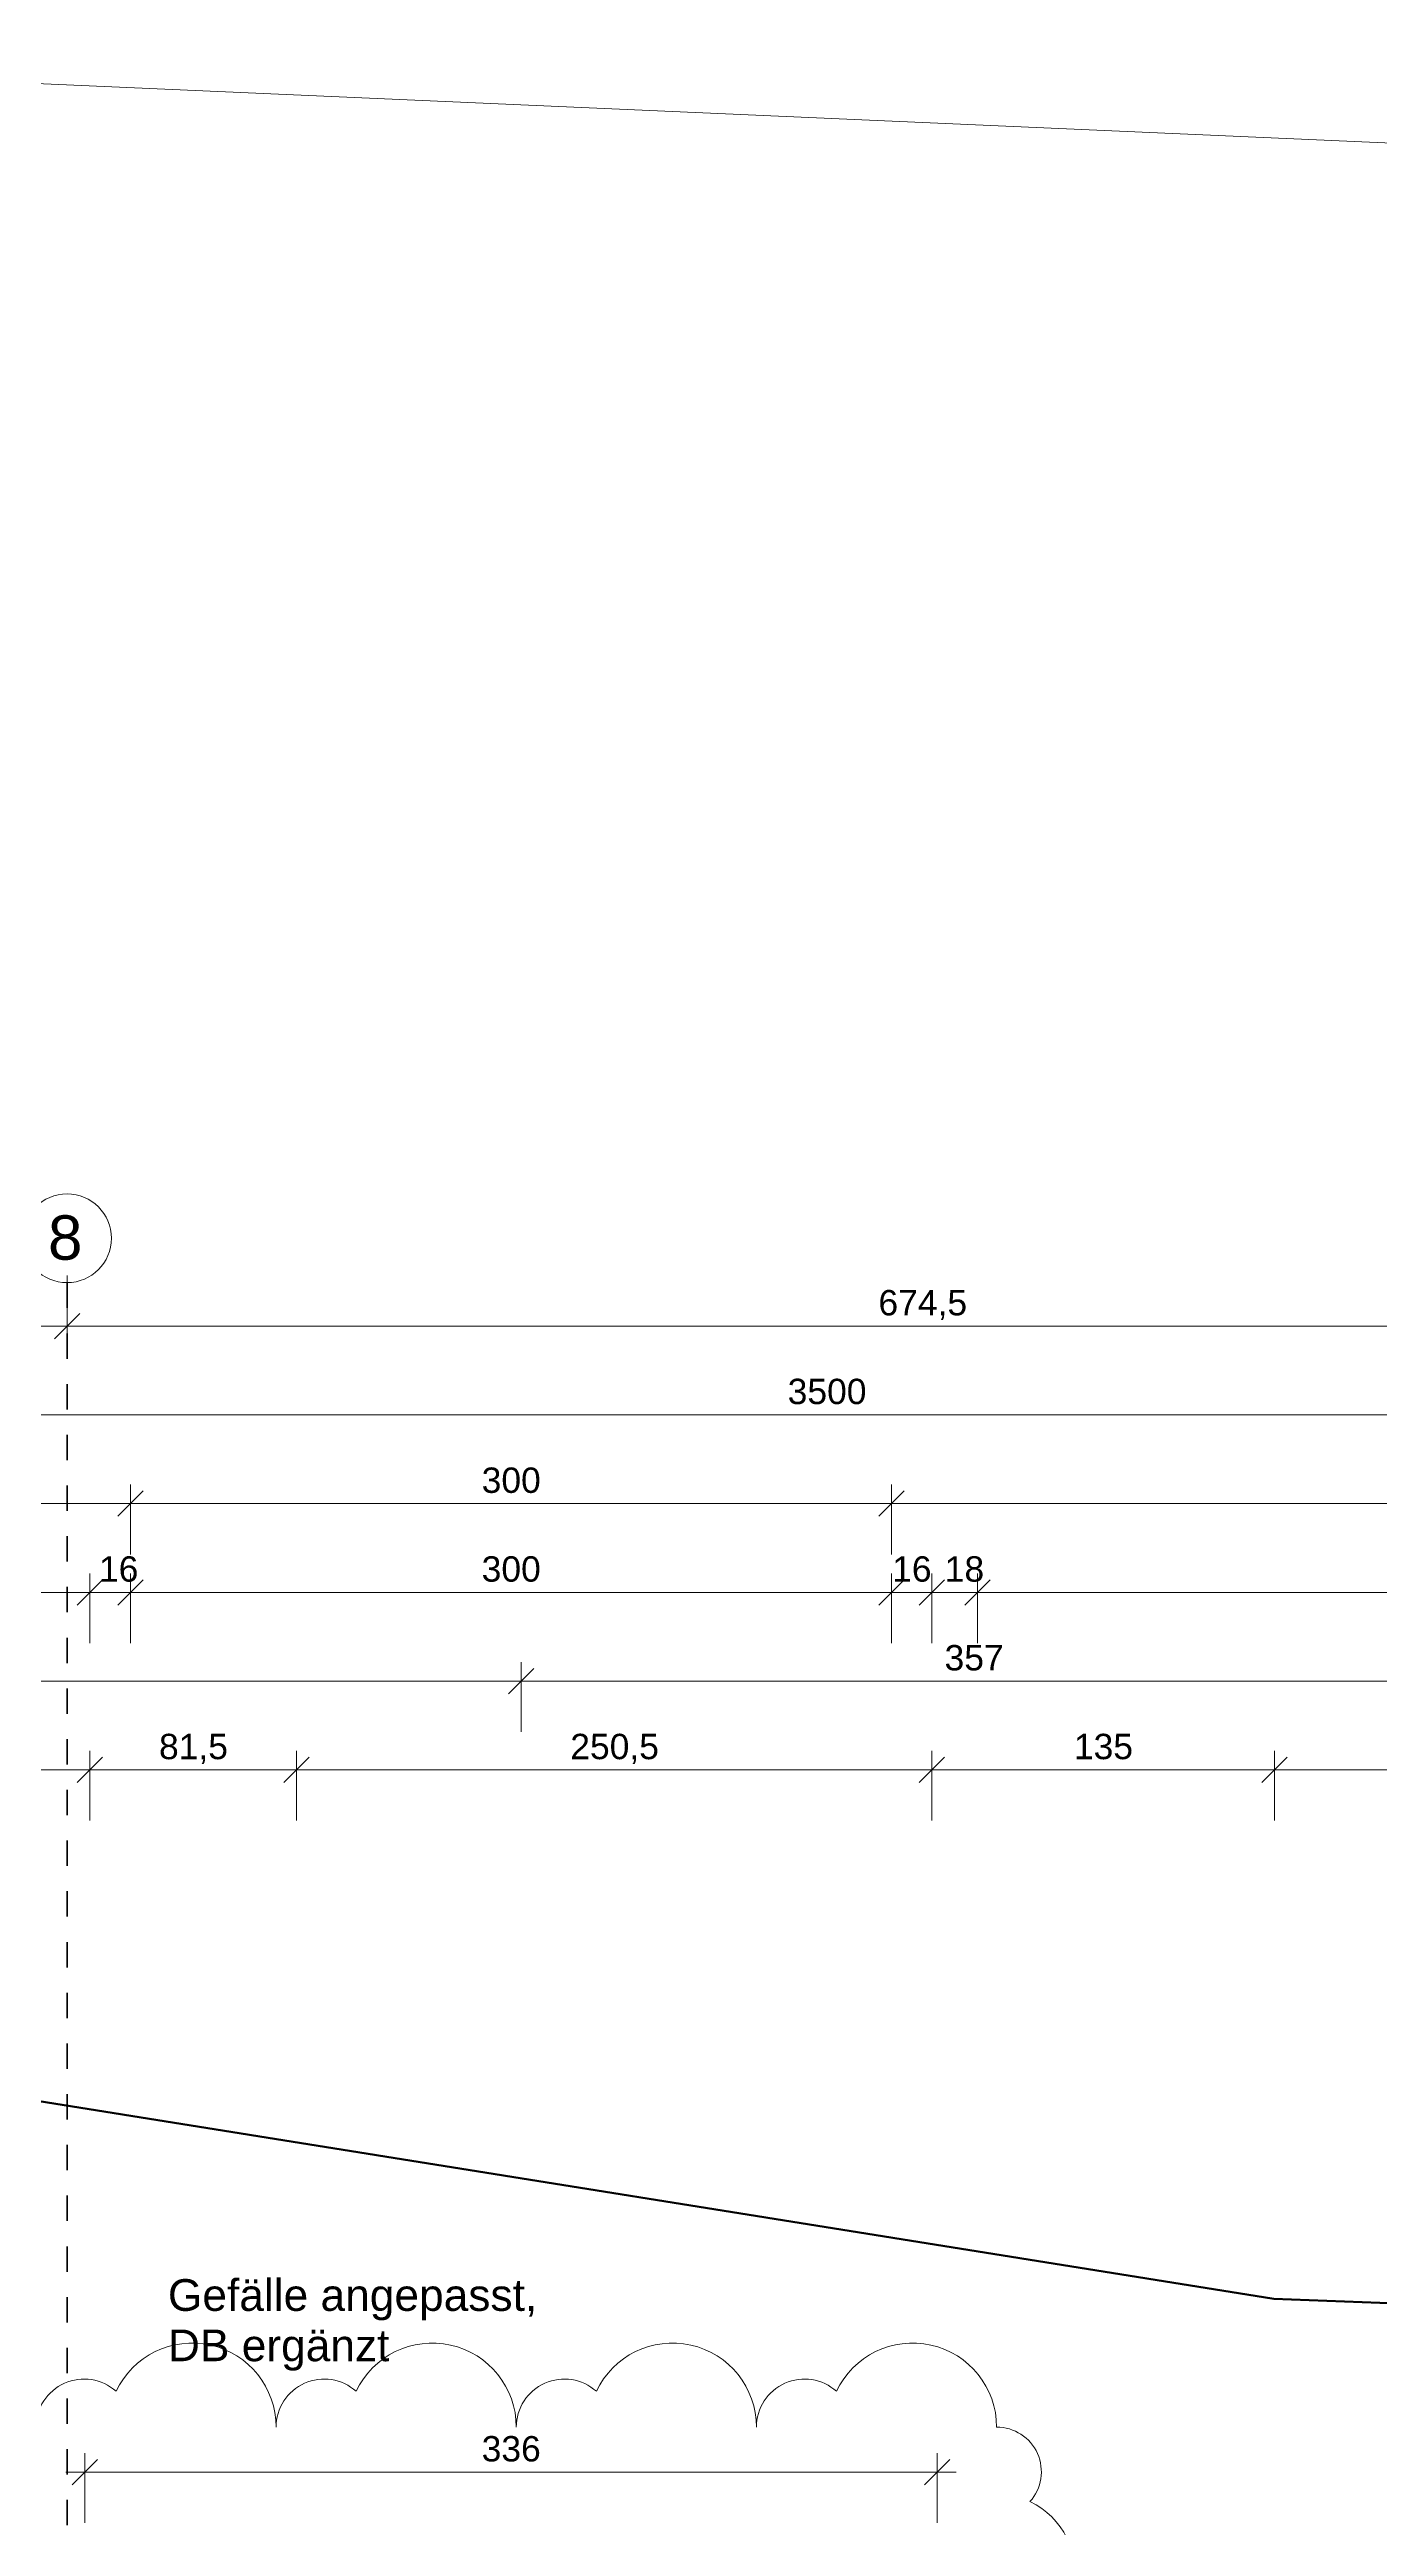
# Model space of a CAD drawing. Header units: metres. Extents: x 3.2 to 50, y 58.8 to 100.4.
# Drawn here: x 22.1 to 27.34, y 89.33 to 99.09 of the extents above; entities that cross this region are included whole.
import ezdxf

# ---------------------------------------------------------------- set-up
doc = ezdxf.new("R2010")
doc.units = ezdxf.units.M
doc.linetypes.add('Strich Punkt Mittel', pattern=[0.015875, 0.00635, -0.004763, 0, -0.004763])
for name, color, linetype, lineweight in [('A_2D', 7, 'Continuous', 13), ('A_Bemassung-50_', 4, 'Continuous', 9), ('A_Bemassung_', 4, 'Continuous', 9), ('A_Beschriftung_', 7, 'Continuous', 9), ('A_Grundstuecksgrenze', 5, 'Continuous', 70), ('A_Raster_', 1, 'Continuous', 9), ('G-ANNO-REVC-IDEN_', 71, 'Continuous', 9), ('G-ANNO-REVC_', 71, 'Continuous', 9)]:
    doc.layers.add(name, color=color, linetype=linetype, lineweight=lineweight)
doc.styles.add('Arial_1', font='arial.ttf', dxfattribs={"height": 0.175})
doc.styles.add('Arial_3', font='arial.ttf', dxfattribs={"height": 0.125})
doc.styles.add('Arial_5', font='arial.ttf', dxfattribs={"height": 0.1})
doc.dimstyles.new('WGA-Bemaßung', dxfattribs={"dimscale": 0.3048, "dimtxt": 0.102026, "dimasz": 0.328084, "dimexe": 0.246063, "dimexo": 0.0625, "dimgap": 0.04101, "dimtad": 1, "dimdec": 1, "dimlfac": 100, "dimrnd": 0.5, "dimdsep": 46, "dimtxsty": 'Arial_5', "dimblk1": 'OBLIQUE', "dimblk2": 'OBLIQUE', "dimsah": 1, "dimcen": 0.09, "dimdle": 0.246063, "dimazin": 2, "dimtfac": 1, "dimtdec": 4, "dimtix": 1, "dimtmove": 0, "dimatfit": 3, "dimfxl": 0.656168, "dimfxlon": 1, "dimtvp": 1, "dimtolj": 1, "dimtzin": 0, "dimarcsym": 2})
doc.dimstyles.new('WGA-Bemaßung_1', dxfattribs={"dimscale": 0.3048, "dimtxt": 0.102026, "dimasz": 0.328084, "dimexe": 0.246063, "dimexo": 0.0625, "dimgap": 0.04101, "dimtad": 1, "dimdec": 1, "dimlfac": 100, "dimrnd": 0.5, "dimdsep": 46, "dimtxsty": 'Arial_5', "dimblk1": 'OBLIQUE', "dimblk2": 'OBLIQUE', "dimsah": 1, "dimcen": 0.09, "dimdle": 0.246063, "dimazin": 2, "dimtfac": 1, "dimtdec": 4, "dimtix": 1, "dimtmove": 2, "dimatfit": 3, "dimfxl": 0.656168, "dimfxlon": 1, "dimtvp": 1, "dimtolj": 1, "dimtzin": 0, "dimarcsym": 2})
doc.dimstyles.new('WGA-Bemaßung_3', dxfattribs={"dimscale": 0.3048, "dimtxt": 0.102026, "dimasz": 0.328084, "dimexe": 0.246063, "dimexo": 0.0625, "dimgap": 0.04101, "dimtad": 1, "dimdec": 1, "dimlfac": 100, "dimrnd": 0.5, "dimdsep": 46, "dimtxsty": 'Arial_5', "dimblk1": 'OBLIQUE', "dimblk2": 'OBLIQUE', "dimsah": 1, "dimcen": 0.09, "dimdle": 0.246063, "dimazin": 2, "dimtfac": 1, "dimtdec": 4, "dimtix": 1, "dimtmove": 0, "dimatfit": 3, "dimfxl": 0.656168, "dimfxlon": 1, "dimtvp": 1, "dimtolj": 1, "dimtzin": 0, "dimarcsym": 2})

# ---------------------------------------------------------------- blocks, each defined once
blk = doc.blocks.new('Family - ___-3180367-263_PP_01OG_BT1')
at = {"layer": 'A_Grundstuecksgrenze'}
for p in [(3.2659, 94.009), (48.514, 89.3843)]:
    blk.add_line(p, (26.926, 90.2231), dxfattribs=at)
blk = doc.blocks.new('Raster - BS_Achse-112124-263_PP_01OG_BT1')
at = {"layer": 'A_Beschriftung_'}
blk.add_circle((0, 0), 0.0035, dxfattribs=at)
blk = doc.blocks.new('DIMBLOCK4-263_PP_01OG_BT1')
at = {"layer": 'A_Bemassung-50_', "transparency": 16777216}
for p, q in [((18.1752, 94.0581), (18.1752, 94.2581)), ((22.1677, 94.0581), (22.1677, 94.2581)), ((18.1752, 94.0581), (22.1677, 94.0581)), ((18.1752, 94.0581), (18.1752, 93.9831)), ((22.1677, 94.0581), (22.1677, 93.9831))]:
    blk.add_line(p, q, dxfattribs=at)
at = {"layer": 'A_Bemassung-50_', "lineweight": 35, "transparency": 16777216}
for p, q in [((18.1752, 94.0581), (18.1252, 94.0081)), ((18.1752, 94.0581), (18.2252, 94.1081)), ((22.1677, 94.0581), (22.1177, 94.0081)), ((22.1677, 94.0581), (22.2177, 94.1081))]:
    blk.add_line(p, q, dxfattribs=at)
at = {"layer": 'A_Bemassung-50_', "color": 0, "transparency": 16777216, "insert": (19.998, 94.2005), "char_height": 0.1, "width": 0.416266, "attachment_point": 1, "line_spacing_factor": 0.941778, "style": 'Arial_5'}
blk.add_mtext('399,5', dxfattribs=at)
blk = doc.blocks.new('_Oblique')
at = {"color": 0, "linetype": 'ByBlock', "lineweight": -2}
blk.add_line((-0.5, -0.5), (0.5, 0.5), dxfattribs=at)
blk = doc.blocks.new('DIMBLOCK5-263_PP_01OG_BT1')
at = {"layer": 'A_Bemassung-50_', "transparency": 16777216}
for p, q in [((22.1677, 94.0581), (22.1677, 94.2581)), ((28.9127, 94.0581), (28.9127, 94.2581)), ((22.1677, 94.0581), (28.9127, 94.0581)), ((22.1677, 94.0581), (22.1677, 93.9831)), ((28.9127, 94.0581), (28.9127, 93.9831))]:
    blk.add_line(p, q, dxfattribs=at)
at = {"layer": 'A_Bemassung-50_', "lineweight": 35, "transparency": 16777216}
for p, q in [((22.1677, 94.0581), (22.1177, 94.0081)), ((22.1677, 94.0581), (22.2177, 94.1081)), ((28.9127, 94.0581), (28.8627, 94.0081)), ((28.9127, 94.0581), (28.9627, 94.1081))]:
    blk.add_line(p, q, dxfattribs=at)
at = {"layer": 'A_Bemassung-50_', "color": 0, "transparency": 16777216, "insert": (25.3667, 94.2005), "char_height": 0.1, "width": 0.416266, "attachment_point": 1, "line_spacing_factor": 0.941778, "style": 'Arial_5'}
blk.add_mtext('674,5', dxfattribs=at)
blk = doc.blocks.new('DIMBLOCK9-263_PP_01OG_BT1')
at = {"layer": 'A_Bemassung-50_', "transparency": 16777216}
for p, q in [((7.6627, 93.3581), (7.6627, 93.4331)), ((22.4177, 93.3581), (22.4177, 93.4331)), ((7.5877, 93.3581), (22.4177, 93.3581)), ((7.6627, 93.3581), (7.6627, 93.1581)), ((22.4177, 93.3581), (22.4177, 93.1581))]:
    blk.add_line(p, q, dxfattribs=at)
at = {"layer": 'A_Bemassung-50_', "lineweight": 35, "transparency": 16777216}
for p, q in [((7.6627, 93.3581), (7.7127, 93.4081)), ((22.4177, 93.3581), (22.4677, 93.4081)), ((7.6627, 93.3581), (7.6127, 93.3081)), ((22.4177, 93.3581), (22.3677, 93.3081))]:
    blk.add_line(p, q, dxfattribs=at)
at = {"layer": 'A_Bemassung-50_', "color": 0, "transparency": 16777216, "insert": (14.8283, 93.5005), "char_height": 0.1, "width": 0.50856, "attachment_point": 1, "line_spacing_factor": 0.941778, "style": 'Arial_5'}
blk.add_mtext('1475,5', dxfattribs=at)
blk = doc.blocks.new('DIMBLOCK10-263_PP_01OG_BT1')
at = {"layer": 'A_Bemassung-50_', "transparency": 16777216}
for p, q in [((22.4177, 93.3581), (22.4177, 93.4331)), ((25.4177, 93.3581), (25.4177, 93.4331)), ((22.4177, 93.3581), (25.4177, 93.3581)), ((22.4177, 93.3581), (22.4177, 93.1581)), ((25.4177, 93.3581), (25.4177, 93.1581))]:
    blk.add_line(p, q, dxfattribs=at)
at = {"layer": 'A_Bemassung-50_', "lineweight": 35, "transparency": 16777216}
for p, q in [((22.4177, 93.3581), (22.4677, 93.4081)), ((25.4177, 93.3581), (25.4677, 93.4081)), ((22.4177, 93.3581), (22.3677, 93.3081)), ((25.4177, 93.3581), (25.3677, 93.3081))]:
    blk.add_line(p, q, dxfattribs=at)
at = {"layer": 'A_Bemassung-50_', "color": 0, "transparency": 16777216, "insert": (23.8023, 93.5005), "char_height": 0.1, "width": 0.276883, "attachment_point": 1, "line_spacing_factor": 0.941778, "style": 'Arial_5'}
blk.add_mtext('300', dxfattribs=at)
blk = doc.blocks.new('DIMBLOCK11-263_PP_01OG_BT1')
at = {"layer": 'A_Bemassung-50_', "transparency": 16777216}
for p, q in [((25.4177, 93.3581), (25.4177, 93.4331)), ((42.6627, 93.3581), (42.6627, 93.4331)), ((25.4177, 93.3581), (42.7377, 93.3581)), ((25.4177, 93.3581), (25.4177, 93.1581)), ((42.6627, 93.3581), (42.6627, 93.1581))]:
    blk.add_line(p, q, dxfattribs=at)
at = {"layer": 'A_Bemassung-50_', "lineweight": 35, "transparency": 16777216}
for p, q in [((25.4177, 93.3581), (25.4677, 93.4081)), ((42.6627, 93.3581), (42.7127, 93.4081)), ((25.4177, 93.3581), (25.3677, 93.3081)), ((42.6627, 93.3581), (42.6127, 93.3081))]:
    blk.add_line(p, q, dxfattribs=at)
at = {"layer": 'A_Bemassung-50_', "color": 0, "transparency": 16777216, "insert": (33.8283, 93.5005), "char_height": 0.1, "width": 0.50856, "attachment_point": 1, "line_spacing_factor": 0.941778, "style": 'Arial_5'}
blk.add_mtext('1724,5', dxfattribs=at)
blk = doc.blocks.new('DIMBLOCK24-263_PP_01OG_BT1')
at = {"layer": 'A_Bemassung-50_', "transparency": 16777216}
for p, q in [((7.6627, 93.7081), (7.6627, 93.7831)), ((42.6627, 93.7081), (42.6627, 93.7831)), ((7.5877, 93.7081), (42.7377, 93.7081)), ((7.6627, 93.7081), (7.6627, 93.5081)), ((42.6627, 93.7081), (42.6627, 93.5081))]:
    blk.add_line(p, q, dxfattribs=at)
at = {"layer": 'A_Bemassung-50_', "lineweight": 35, "transparency": 16777216}
for p, q in [((7.6627, 93.7081), (7.6127, 93.6581)), ((7.6627, 93.7081), (7.7127, 93.7581)), ((42.6627, 93.7081), (42.6127, 93.6581)), ((42.6627, 93.7081), (42.7127, 93.7581))]:
    blk.add_line(p, q, dxfattribs=at)
at = {"layer": 'A_Bemassung-50_', "color": 0, "transparency": 16777216, "insert": (25.0088, 93.8505), "char_height": 0.1, "width": 0.369177, "attachment_point": 1, "line_spacing_factor": 0.941778, "style": 'Arial_5'}
blk.add_mtext('3500', dxfattribs=at)
blk = doc.blocks.new('DIMBLOCK50-263_PP_01OG_BT1')
at = {"layer": 'A_Bemassung-50_', "transparency": 16777216}
for p, q in [((19.0877, 92.6581), (19.0877, 92.7331)), ((23.9577, 92.6581), (23.9577, 92.7331)), ((19.0877, 92.6581), (23.9577, 92.6581)), ((19.0877, 92.6581), (19.0877, 92.4581)), ((23.9577, 92.6581), (23.9577, 92.4581))]:
    blk.add_line(p, q, dxfattribs=at)
at = {"layer": 'A_Bemassung-50_', "lineweight": 35, "transparency": 16777216}
for p, q in [((19.0877, 92.6581), (19.1377, 92.7081)), ((23.9577, 92.6581), (24.0077, 92.7081)), ((19.0877, 92.6581), (19.0377, 92.6081)), ((23.9577, 92.6581), (23.9077, 92.6081))]:
    blk.add_line(p, q, dxfattribs=at)
at = {"layer": 'A_Bemassung-50_', "color": 0, "transparency": 16777216, "insert": (21.4073, 92.8005), "char_height": 0.1, "width": 0.276883, "attachment_point": 1, "line_spacing_factor": 0.941778, "style": 'Arial_5'}
blk.add_mtext('487', dxfattribs=at)
blk = doc.blocks.new('DIMBLOCK51-263_PP_01OG_BT1')
at = {"layer": 'A_Bemassung-50_', "transparency": 16777216}
for p, q in [((23.9577, 92.6581), (23.9577, 92.7331)), ((27.5277, 92.6581), (27.5277, 92.7331)), ((23.9577, 92.6581), (27.5277, 92.6581)), ((23.9577, 92.6581), (23.9577, 92.4581)), ((27.5277, 92.6581), (27.5277, 92.4581))]:
    blk.add_line(p, q, dxfattribs=at)
at = {"layer": 'A_Bemassung-50_', "lineweight": 35, "transparency": 16777216}
for p, q in [((23.9577, 92.6581), (24.0077, 92.7081)), ((27.5277, 92.6581), (27.5777, 92.7081)), ((23.9577, 92.6581), (23.9077, 92.6081)), ((27.5277, 92.6581), (27.4777, 92.6081))]:
    blk.add_line(p, q, dxfattribs=at)
at = {"layer": 'A_Bemassung-50_', "color": 0, "transparency": 16777216, "insert": (25.6273, 92.8005), "char_height": 0.1, "width": 0.276883, "attachment_point": 1, "line_spacing_factor": 0.941778, "style": 'Arial_5'}
blk.add_mtext('357', dxfattribs=at)
blk = doc.blocks.new('DIMBLOCK94-263_PP_01OG_BT1')
at = {"layer": 'A_Bemassung-50_', "transparency": 16777216}
for p, q in [((22.2377, 89.5391), (22.2377, 89.6141)), ((25.5977, 89.5391), (25.5977, 89.6141)), ((22.1627, 89.5391), (25.6727, 89.5391)), ((22.2377, 89.5391), (22.2377, 89.3391)), ((25.5977, 89.5391), (25.5977, 89.3391))]:
    blk.add_line(p, q, dxfattribs=at)
at = {"layer": 'A_Bemassung-50_', "lineweight": 35, "transparency": 16777216}
for p, q in [((22.2377, 89.5391), (22.2877, 89.5891)), ((25.5977, 89.5391), (25.6477, 89.5891)), ((22.2377, 89.5391), (22.1877, 89.4891)), ((25.5977, 89.5391), (25.5477, 89.4891))]:
    blk.add_line(p, q, dxfattribs=at)
at = {"layer": 'A_Bemassung-50_', "color": 0, "transparency": 16777216, "insert": (23.8023, 89.6815), "char_height": 0.1, "width": 0.276883, "attachment_point": 1, "line_spacing_factor": 0.941778, "style": 'Arial_5'}
blk.add_mtext('336', dxfattribs=at)
blk = doc.blocks.new('DIMBLOCK234-263_PP_01OG_BT1')
at = {"layer": 'A_Bemassung-50_', "lineweight": 35, "transparency": 16777216}
for p, q in [((19.6877, 92.3081), (19.6377, 92.2581)), ((19.6877, 92.3081), (19.7377, 92.3581)), ((22.2577, 92.3081), (22.2077, 92.2581)), ((22.2577, 92.3081), (22.3077, 92.3581))]:
    blk.add_line(p, q, dxfattribs=at)
at = {"layer": 'A_Bemassung-50_', "transparency": 16777216}
for p, q in [((19.6877, 92.3081), (19.6877, 92.3831)), ((19.6877, 92.3081), (22.2577, 92.3081)), ((19.6877, 92.3081), (19.6877, 92.1081)), ((22.2577, 92.3081), (22.2577, 92.3831)), ((22.2577, 92.3081), (22.2577, 92.1081))]:
    blk.add_line(p, q, dxfattribs=at)
at = {"layer": 'A_Bemassung-50_', "color": 0, "transparency": 16777216, "insert": (20.8573, 92.4505), "char_height": 0.1, "width": 0.276883, "attachment_point": 1, "line_spacing_factor": 0.941778, "style": 'Arial_5'}
blk.add_mtext('257', dxfattribs=at)
blk = doc.blocks.new('DIMBLOCK235-263_PP_01OG_BT1')
at = {"layer": 'A_Bemassung-50_', "lineweight": 35, "transparency": 16777216}
for p, q in [((22.2577, 92.3081), (22.2077, 92.2581)), ((22.2577, 92.3081), (22.3077, 92.3581)), ((23.0727, 92.3081), (23.0227, 92.2581)), ((23.0727, 92.3081), (23.1227, 92.3581))]:
    blk.add_line(p, q, dxfattribs=at)
at = {"layer": 'A_Bemassung-50_', "transparency": 16777216}
for p, q in [((22.2577, 92.3081), (22.2577, 92.3831)), ((22.2577, 92.3081), (23.0727, 92.3081)), ((22.2577, 92.3081), (22.2577, 92.1081)), ((23.0727, 92.3081), (23.0727, 92.3831)), ((23.0727, 92.3081), (23.0727, 92.1081))]:
    blk.add_line(p, q, dxfattribs=at)
at = {"layer": 'A_Bemassung-50_', "color": 0, "transparency": 16777216, "insert": (22.5302, 92.4505), "char_height": 0.1, "width": 0.323972, "attachment_point": 1, "line_spacing_factor": 0.941778, "style": 'Arial_5'}
blk.add_mtext('81,5', dxfattribs=at)
blk = doc.blocks.new('DIMBLOCK236-263_PP_01OG_BT1')
at = {"layer": 'A_Bemassung-50_', "lineweight": 35, "transparency": 16777216}
for p, q in [((23.0727, 92.3081), (23.0227, 92.2581)), ((23.0727, 92.3081), (23.1227, 92.3581)), ((25.5777, 92.3081), (25.5277, 92.2581)), ((25.5777, 92.3081), (25.6277, 92.3581))]:
    blk.add_line(p, q, dxfattribs=at)
at = {"layer": 'A_Bemassung-50_', "transparency": 16777216}
for p, q in [((23.0727, 92.3081), (23.0727, 92.3831)), ((23.0727, 92.3081), (25.5777, 92.3081)), ((23.0727, 92.3081), (23.0727, 92.1081)), ((25.5777, 92.3081), (25.5777, 92.3831)), ((25.5777, 92.3081), (25.5777, 92.1081))]:
    blk.add_line(p, q, dxfattribs=at)
at = {"layer": 'A_Bemassung-50_', "color": 0, "transparency": 16777216, "insert": (24.1517, 92.4505), "char_height": 0.1, "width": 0.416266, "attachment_point": 1, "line_spacing_factor": 0.941778, "style": 'Arial_5'}
blk.add_mtext('250,5', dxfattribs=at)
blk = doc.blocks.new('DIMBLOCK237-263_PP_01OG_BT1')
at = {"layer": 'A_Bemassung-50_', "lineweight": 35, "transparency": 16777216}
for p, q in [((25.5777, 92.3081), (25.5277, 92.2581)), ((25.5777, 92.3081), (25.6277, 92.3581)), ((26.9277, 92.3081), (26.8777, 92.2581)), ((26.9277, 92.3081), (26.9777, 92.3581))]:
    blk.add_line(p, q, dxfattribs=at)
at = {"layer": 'A_Bemassung-50_', "transparency": 16777216}
for p, q in [((25.5777, 92.3081), (25.5777, 92.3831)), ((25.5777, 92.3081), (26.9277, 92.3081)), ((25.5777, 92.3081), (25.5777, 92.1081)), ((26.9277, 92.3081), (26.9277, 92.3831)), ((26.9277, 92.3081), (26.9277, 92.1081))]:
    blk.add_line(p, q, dxfattribs=at)
at = {"layer": 'A_Bemassung-50_', "color": 0, "transparency": 16777216, "insert": (26.1373, 92.4505), "char_height": 0.1, "width": 0.276883, "attachment_point": 1, "line_spacing_factor": 0.941778, "style": 'Arial_5'}
blk.add_mtext('135', dxfattribs=at)
blk = doc.blocks.new('DIMBLOCK238-263_PP_01OG_BT1')
at = {"layer": 'A_Bemassung-50_', "lineweight": 35, "transparency": 16777216}
for p, q in [((26.9277, 92.3081), (26.8777, 92.2581)), ((26.9277, 92.3081), (26.9777, 92.3581)), ((28.1277, 92.3081), (28.0777, 92.2581)), ((28.1277, 92.3081), (28.1777, 92.3581))]:
    blk.add_line(p, q, dxfattribs=at)
at = {"layer": 'A_Bemassung-50_', "transparency": 16777216}
for p, q in [((26.9277, 92.3081), (26.9277, 92.3831)), ((26.9277, 92.3081), (28.1277, 92.3081)), ((26.9277, 92.3081), (26.9277, 92.1081)), ((28.1277, 92.3081), (28.1277, 92.3831)), ((28.1277, 92.3081), (28.1277, 92.1081))]:
    blk.add_line(p, q, dxfattribs=at)
at = {"layer": 'A_Bemassung-50_', "color": 0, "transparency": 16777216, "insert": (27.4123, 92.4505), "char_height": 0.1, "width": 0.276883, "attachment_point": 1, "line_spacing_factor": 0.941778, "style": 'Arial_5'}
blk.add_mtext('120', dxfattribs=at)
blk = doc.blocks.new('DIMBLOCK529-263_PP_01OG_BT1')
at = {"layer": 'A_Bemassung-50_', "transparency": 16777216}
for p, q in [((18.3277, 93.0081), (18.3277, 93.0831)), ((22.2577, 93.0081), (22.2577, 93.0831)), ((18.3277, 93.0081), (22.2577, 93.0081)), ((18.3277, 93.0081), (18.3277, 92.8081)), ((22.2577, 93.0081), (22.2577, 92.8081))]:
    blk.add_line(p, q, dxfattribs=at)
at = {"layer": 'A_Bemassung-50_', "lineweight": 35, "transparency": 16777216}
for p, q in [((18.3277, 93.0081), (18.2777, 92.9581)), ((18.3277, 93.0081), (18.3777, 93.0581)), ((22.2577, 93.0081), (22.2077, 92.9581)), ((22.2577, 93.0081), (22.3077, 93.0581))]:
    blk.add_line(p, q, dxfattribs=at)
at = {"layer": 'A_Bemassung-50_', "color": 0, "transparency": 16777216, "insert": (20.1773, 93.1505), "char_height": 0.1, "width": 0.276883, "attachment_point": 1, "line_spacing_factor": 0.941778, "style": 'Arial_5'}
blk.add_mtext('393', dxfattribs=at)
blk = doc.blocks.new('DIMBLOCK530-263_PP_01OG_BT1')
at = {"layer": 'A_Bemassung-50_', "transparency": 16777216}
for p, q in [((22.2577, 93.0081), (22.2577, 93.0831)), ((22.4177, 93.0081), (22.4177, 93.0831)), ((22.2577, 93.0081), (22.4177, 93.0081)), ((22.2577, 93.0081), (22.2577, 92.8081)), ((22.4177, 93.0081), (22.4177, 92.8081))]:
    blk.add_line(p, q, dxfattribs=at)
at = {"layer": 'A_Bemassung-50_', "lineweight": 35, "transparency": 16777216}
for p, q in [((22.2577, 93.0081), (22.2077, 92.9581)), ((22.2577, 93.0081), (22.3077, 93.0581)), ((22.4177, 93.0081), (22.3677, 92.9581)), ((22.4177, 93.0081), (22.4677, 93.0581))]:
    blk.add_line(p, q, dxfattribs=at)
at = {"layer": 'A_Bemassung-50_', "color": 0, "transparency": 16777216, "insert": (22.2934, 93.1505), "char_height": 0.1, "width": 0.184588, "attachment_point": 1, "line_spacing_factor": 0.941778, "style": 'Arial_5'}
blk.add_mtext('16', dxfattribs=at)
blk = doc.blocks.new('DIMBLOCK531-263_PP_01OG_BT1')
at = {"layer": 'A_Bemassung-50_', "transparency": 16777216}
for p, q in [((22.4177, 93.0081), (22.4177, 93.0831)), ((25.4177, 93.0081), (25.4177, 93.0831)), ((22.4177, 93.0081), (25.4177, 93.0081)), ((22.4177, 93.0081), (22.4177, 92.8081)), ((25.4177, 93.0081), (25.4177, 92.8081))]:
    blk.add_line(p, q, dxfattribs=at)
at = {"layer": 'A_Bemassung-50_', "lineweight": 35, "transparency": 16777216}
for p, q in [((22.4177, 93.0081), (22.3677, 92.9581)), ((22.4177, 93.0081), (22.4677, 93.0581)), ((25.4177, 93.0081), (25.3677, 92.9581)), ((25.4177, 93.0081), (25.4677, 93.0581))]:
    blk.add_line(p, q, dxfattribs=at)
at = {"layer": 'A_Bemassung-50_', "color": 0, "transparency": 16777216, "insert": (23.8023, 93.1505), "char_height": 0.1, "width": 0.276883, "attachment_point": 1, "line_spacing_factor": 0.941778, "style": 'Arial_5'}
blk.add_mtext('300', dxfattribs=at)
blk = doc.blocks.new('DIMBLOCK532-263_PP_01OG_BT1')
at = {"layer": 'A_Bemassung-50_', "transparency": 16777216}
for p, q in [((25.4177, 93.0081), (25.4177, 93.0831)), ((25.5777, 93.0081), (25.5777, 93.0831)), ((25.4177, 93.0081), (25.5777, 93.0081)), ((25.4177, 93.0081), (25.4177, 92.8081)), ((25.5777, 93.0081), (25.5777, 92.8081))]:
    blk.add_line(p, q, dxfattribs=at)
at = {"layer": 'A_Bemassung-50_', "lineweight": 35, "transparency": 16777216}
for p, q in [((25.4177, 93.0081), (25.3677, 92.9581)), ((25.4177, 93.0081), (25.4677, 93.0581)), ((25.5777, 93.0081), (25.5277, 92.9581)), ((25.5777, 93.0081), (25.6277, 93.0581))]:
    blk.add_line(p, q, dxfattribs=at)
at = {"layer": 'A_Bemassung-50_', "color": 0, "transparency": 16777216, "insert": (25.4208, 93.1505), "char_height": 0.1, "width": 0.184588, "attachment_point": 1, "line_spacing_factor": 0.941778, "style": 'Arial_5'}
blk.add_mtext('16', dxfattribs=at)
blk = doc.blocks.new('DIMBLOCK533-263_PP_01OG_BT1')
at = {"layer": 'A_Bemassung-50_', "transparency": 16777216}
for p, q in [((25.5777, 93.0081), (25.5777, 93.0831)), ((25.7577, 93.0081), (25.7577, 93.0831)), ((25.5777, 93.0081), (25.7577, 93.0081)), ((25.5777, 93.0081), (25.5777, 92.8081)), ((25.7577, 93.0081), (25.7577, 92.8081))]:
    blk.add_line(p, q, dxfattribs=at)
at = {"layer": 'A_Bemassung-50_', "lineweight": 35, "transparency": 16777216}
for p, q in [((25.5777, 93.0081), (25.5277, 92.9581)), ((25.5777, 93.0081), (25.6277, 93.0581)), ((25.7577, 93.0081), (25.7077, 92.9581)), ((25.7577, 93.0081), (25.8077, 93.0581))]:
    blk.add_line(p, q, dxfattribs=at)
at = {"layer": 'A_Bemassung-50_', "color": 0, "transparency": 16777216, "insert": (25.6281, 93.1505), "char_height": 0.1, "width": 0.184588, "attachment_point": 1, "line_spacing_factor": 0.941778, "style": 'Arial_5'}
blk.add_mtext('18', dxfattribs=at)
blk = doc.blocks.new('DIMBLOCK534-263_PP_01OG_BT1')
at = {"layer": 'A_Bemassung-50_', "transparency": 16777216}
for p, q in [((25.7577, 93.0081), (25.7577, 93.0831)), ((29.2977, 93.0081), (29.2977, 93.0831)), ((25.7577, 93.0081), (29.2977, 93.0081)), ((25.7577, 93.0081), (25.7577, 92.8081)), ((29.2977, 93.0081), (29.2977, 92.8081))]:
    blk.add_line(p, q, dxfattribs=at)
at = {"layer": 'A_Bemassung-50_', "lineweight": 35, "transparency": 16777216}
for p, q in [((25.7577, 93.0081), (25.7077, 92.9581)), ((25.7577, 93.0081), (25.8077, 93.0581)), ((29.2977, 93.0081), (29.2477, 92.9581)), ((29.2977, 93.0081), (29.3477, 93.0581))]:
    blk.add_line(p, q, dxfattribs=at)
at = {"layer": 'A_Bemassung-50_', "color": 0, "transparency": 16777216, "insert": (27.4123, 93.1505), "char_height": 0.1, "width": 0.276883, "attachment_point": 1, "line_spacing_factor": 0.941778, "style": 'Arial_5'}
blk.add_mtext('354', dxfattribs=at)
blk = doc.blocks.new('Family - ___-11870166-263_PP_01OG_BT1')
at = {"layer": 'G-ANNO-REVC_'}
for centre, radius, start, end in [((22.6607, 89.7168), 0.3314, 0, 154.79123), ((23.6075, 89.7168), 0.3314, 0, 154.79123), ((24.5544, 89.7168), 0.3314, 0, 154.79123), ((25.5013, 89.7168), 0.3314, 0, 154.79123), ((22.2346, 89.7168), 0.1894, 48.18969, 180), ((23.1814, 89.7168), 0.1894, 48.18969, 180), ((24.1283, 89.7168), 0.1894, 48.18969, 180), ((25.0752, 89.7168), 0.1894, 48.18969, 180), ((22.0452, 89.4083), 0.3086, 90, 244.79123), ((25.8327, 89.5405), 0.1763, 318.18969, 90), ((25.8327, 89.1438), 0.3086, 270, 64.79123), ((22.0452, 89.0115), 0.1763, 138.18969, 270), ((22.0452, 88.5266), 0.3086, 90, 244.79123), ((25.8327, 88.6589), 0.1763, 318.18969, 90), ((25.8327, 88.2621), 0.3086, 270, 64.79123), ((22.0452, 88.1299), 0.1763, 138.18969, 270), ((22.0452, 87.645), 0.3086, 90, 244.79123), ((25.8327, 87.7772), 0.1763, 318.18969, 90), ((25.8327, 87.3805), 0.3086, 270, 64.79123), ((22.0452, 87.2483), 0.1763, 138.18969, 270), ((22.0452, 86.7634), 0.3086, 90, 244.79123), ((25.8327, 86.8956), 0.1763, 318.18969, 90), ((25.8327, 86.4989), 0.3086, 270, 64.79123), ((22.0452, 86.3666), 0.1763, 138.18969, 270), ((22.3766, 86.1903), 0.3314, 180, 334.79123), ((22.8027, 86.1903), 0.1894, 228.18969, 0), ((23.3235, 86.1903), 0.3314, 180, 334.79123), ((23.7496, 86.1903), 0.1894, 228.18969, 0), ((24.2703, 86.1903), 0.3314, 180, 334.79123), ((24.6964, 86.1903), 0.1894, 228.18969, 0), ((25.2172, 86.1903), 0.3314, 180, 334.79123), ((25.6433, 86.1903), 0.1894, 228.18969, 0)]:
    blk.add_arc(centre, radius, start, end, dxfattribs=at)

msp = doc.modelspace()

# ---------------------------------------------------------------- linework, layer by layer
at = {"layer": 'A_2D', "lineweight": 18}
msp.add_line((48.514, 97.7921), (19.0083, 99.0917), dxfattribs=at)
at = {"layer": 'A_Raster_', "linetype": 'Strich Punkt Mittel', "lineweight": 35}
msp.add_line((22.1677, 94.2296), (22.1677, 59.9489), dxfattribs=at)

# ---------------------------------------------------------------- block references
at = {"layer": 'A_Beschriftung_', "xscale": 49.99999999999998, "yscale": 49.99999999999998, "zscale": 49.99999999999998, "rotation": 180}
msp.add_blockref('Raster - BS_Achse-112124-263_PP_01OG_BT1', (22.1677, 94.4046), dxfattribs=at)
at = {"layer": 'A_Grundstuecksgrenze'}
msp.add_blockref('Family - ___-3180367-263_PP_01OG_BT1', (0, 0), dxfattribs=at)
at = {"layer": 'G-ANNO-REVC_'}
msp.add_blockref('Family - ___-11870166-263_PP_01OG_BT1', (0, 0), dxfattribs=at)

# ---------------------------------------------------------------- texts
at = {"layer": 'A_Beschriftung_', "insert": (22.0924, 94.4949), "char_height": 0.175, "width": 0.168354, "attachment_point": 1, "style": 'Arial_1'}
msp.add_mtext('8', dxfattribs=at)
at = {"layer": 'G-ANNO-REVC-IDEN_', "char_height": 0.125, "attachment_point": 1, "style": 'Arial_3'}
for s, insert, width in [('Gefälle angepasst,', (22.5653, 90.3001), 1.755696), ('DB ergänzt', (22.5653, 90.1017), 1.054219)]:
    msp.add_mtext(s, dxfattribs=dict(at, insert=insert, width=width))

# ---------------------------------------------------------------- dimensions: what is measured, and where the dimension line sits
at = {"layer": 'A_Bemassung_'}
for base, p1, p2, dimstyle, override, picture, middle in [((22.1676682485, 94.0581348353), (18.1751682485, 94.2581348353), (22.1676682485, 94.2581348353), 'WGA-Bemaßung', {"dimpost": '<>', "dimfxl": 3.9925}, 'DIMBLOCK4-263_PP_01OG_BT1', (20.1714182485, 94.1217262408)), ((28.9127, 94.0581), (22.1677, 94.2581), (28.9127, 94.2581), 'WGA-Bemaßung', {"dimpost": '<>', "dimfxl": 6.745}, 'DIMBLOCK5-263_PP_01OG_BT1', (25.5402, 94.1217)), ((42.6627, 93.7081), (7.6627, 93.5081), (42.6627, 93.5081), 'WGA-Bemaßung', {"dimpost": '<>', "dimfxl": 35}, 'DIMBLOCK24-263_PP_01OG_BT1', (25.1627, 93.7717)), ((22.4177, 93.3581), (7.6627, 93.1581), (22.4177, 93.1581), 'WGA-Bemaßung', {"dimpost": '<>', "dimfxl": 14.755}, 'DIMBLOCK9-263_PP_01OG_BT1', (15.0402, 93.4217)), ((25.4177, 93.3581), (22.4177, 93.1581), (25.4177, 93.1581), 'WGA-Bemaßung', {"dimpost": '<>', "dimfxl": 3}, 'DIMBLOCK10-263_PP_01OG_BT1', (23.9177, 93.4217)), ((42.6627, 93.3581), (25.4177, 93.1581), (42.6627, 93.1581), 'WGA-Bemaßung', {"dimpost": '<>', "dimfxl": 17.245}, 'DIMBLOCK11-263_PP_01OG_BT1', (34.0402, 93.4217)), ((22.2577, 93.0081), (18.3277, 92.8081), (22.2577, 92.8081), 'WGA-Bemaßung_3', {"dimpost": '<>', "dimfxl": 3.93}, 'DIMBLOCK529-263_PP_01OG_BT1', (20.2927, 93.0717)), ((25.4177, 93.0081), (22.4177, 92.8081), (25.4177, 92.8081), 'WGA-Bemaßung_3', {"dimpost": '<>', "dimfxl": 3}, 'DIMBLOCK531-263_PP_01OG_BT1', (23.9177, 93.0717)), ((25.5777, 93.0081), (25.4177, 92.8081), (25.5777, 92.8081), 'WGA-Bemaßung_3', {"dimpost": '<>', "dimfxl": 0.16}, 'DIMBLOCK532-263_PP_01OG_BT1', (25.4977, 93.0717)), ((29.2977, 93.0081), (25.7577, 92.8081), (29.2977, 92.8081), 'WGA-Bemaßung_3', {"dimpost": '<>', "dimfxl": 3.54}, 'DIMBLOCK534-263_PP_01OG_BT1', (27.5277, 93.0717)), ((23.9577, 92.6581), (19.0877, 92.4581), (23.9577, 92.4581), 'WGA-Bemaßung', {"dimpost": '<>', "dimfxl": 4.87}, 'DIMBLOCK50-263_PP_01OG_BT1', (21.5227, 92.7217)), ((27.5277, 92.6581), (23.9577, 92.4581), (27.5277, 92.4581), 'WGA-Bemaßung', {"dimpost": '<>', "dimfxl": 3.57}, 'DIMBLOCK51-263_PP_01OG_BT1', (25.7427, 92.7217)), ((22.2577, 92.3081), (19.6877, 92.1081), (22.2577, 92.1081), 'WGA-Bemaßung', {"dimpost": '<>', "dimfxl": 2.57}, 'DIMBLOCK234-263_PP_01OG_BT1', (20.9727, 92.3717)), ((23.0727, 92.3081), (22.2577, 92.1081), (23.0727, 92.1081), 'WGA-Bemaßung', {"dimpost": '<>', "dimfxl": 0.815}, 'DIMBLOCK235-263_PP_01OG_BT1', (22.6652, 92.3717)), ((25.5777, 92.3081), (23.0727, 92.1081), (25.5777, 92.1081), 'WGA-Bemaßung', {"dimpost": '<>', "dimfxl": 2.505}, 'DIMBLOCK236-263_PP_01OG_BT1', (24.3252, 92.3717)), ((26.9277, 92.3081), (25.5777, 92.1081), (26.9277, 92.1081), 'WGA-Bemaßung', {"dimpost": '<>', "dimfxl": 1.35}, 'DIMBLOCK237-263_PP_01OG_BT1', (26.2527, 92.3717)), ((28.1277, 92.3081), (26.9277, 92.1081), (28.1277, 92.1081), 'WGA-Bemaßung', {"dimpost": '<>', "dimfxl": 1.2}, 'DIMBLOCK238-263_PP_01OG_BT1', (27.5277, 92.3717)), ((25.5977, 89.5391), (22.2377, 89.3391), (25.5977, 89.3391), 'WGA-Bemaßung', {"dimpost": '<>', "dimfxl": 3.36}, 'DIMBLOCK94-263_PP_01OG_BT1', (23.9177, 89.6027))]:
    dim = msp.add_linear_dim(base=base, p1=p1, p2=p2, dimstyle=dimstyle, override=override, dxfattribs=at)
    dim.commit()
    dim.dimension.update_dxf_attribs({"geometry": picture, "text_midpoint": middle})
for base, p1, p2, override, picture, middle in [((22.4177, 93.0081), (22.2577, 92.8081), (22.4177, 92.8081), {"dimpost": '<>', "dimfxl": 0.16}, 'DIMBLOCK530-263_PP_01OG_BT1', (22.3857, 93.0838)), ((25.7577, 93.0081), (25.5777, 92.8081), (25.7577, 92.8081), {"dimpost": '<>', "dimfxl": 0.18}, 'DIMBLOCK533-263_PP_01OG_BT1', (25.7204, 93.0838))]:
    dim = msp.add_linear_dim(base=base, p1=p1, p2=p2, dimstyle='WGA-Bemaßung_1', override=override, dxfattribs=at)
    dim.commit()
    dim.dimension.update_dxf_attribs({"geometry": picture, "text_midpoint": middle, "dimtype": 160})

doc.saveas('drawing.dxf')
